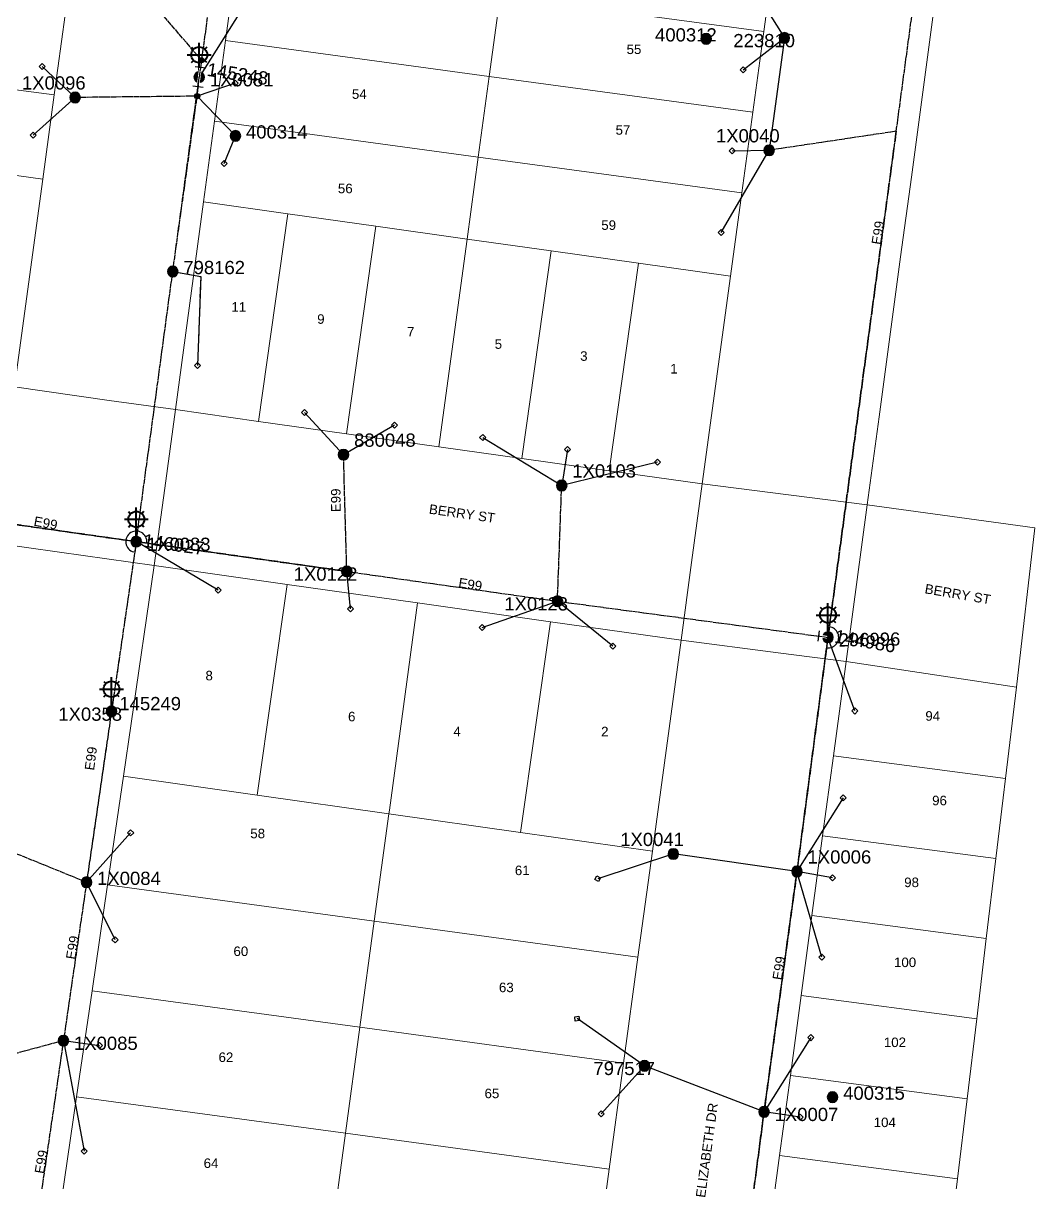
# Model space of a CAD drawing. Header units: metres. Extents: x 285484 to 287894, y 6116737 to 6119204.
# Drawn here: x 287702.6 to 287893.8, y 6117759.6 to 6117978.8 of the extents above; entities that cross this region are included whole.
import ezdxf
from ezdxf.enums import TextEntityAlignment as Align

# ---------------------------------------------------------------- set-up
doc = ezdxf.new("R2010")
doc.units = ezdxf.units.M
doc.linetypes.add('Cable Exist OH', pattern=[1, 1, 0])
doc.linetypes.add('Cable Exist UG', pattern=[8.2, 4, -1.2, 1.8, -1.2])
doc.layers.get('0').update_dxf_attribs({"color": 6})
doc.layers.add('Cadastre Land Parcels_SP_EXT', color=7, linetype='Continuous', lineweight=5)
doc.layers.add('Cadastre Roads_SP_EXT', color=7, linetype='Continuous', lineweight=5)
for name, color, linetype in [('Equip_LV_EXT', 7, 'Continuous'), ('Equip_SP_SL_EXT', 7, 'Continuous'), ('Mains_HV_EXT', 7, 'Continuous'), ('Mains_LV_EXT', 7, 'Continuous'), ('Mains_SL_EXT', 7, 'Continuous'), ('Services_SP_EXT', 7, 'Continuous'), ('SupportsOH_SP_TR_HV_LV_SL_EXT', 7, 'Continuous'), ('Trench_SP_EXT', 7, 'Continuous')]:
    doc.layers.add(name, color=color, linetype=linetype)
doc.styles.add('iecARIAL', font='arial.ttf', dxfattribs={"height": 2})
doc.styles.add('POLE_LABEL', font='arial.ttf')
doc.styles.get("Standard").update_dxf_attribs({"font": 'arial.ttf'})

# ---------------------------------------------------------------- blocks, each defined once
blk = doc.blocks.new('SL_LANTERN_EXT')
at = {"lineweight": 40}
for p, q in [((-1.46, 5.68), (-1.06, 5.28)), ((0, 1.97), (0, 6.47)), ((1.46, 5.68), (1.06, 5.28)), ((-2.25, 4.22), (2.25, 4.22)), ((-1.46, 2.76), (-1.06, 3.16)), ((0, 0), (0, 2.72)), ((1.46, 2.76), (1.06, 3.16))]:
    blk.add_line(p, q, dxfattribs=at)
blk.add_circle((0, 4.22), 1.5, dxfattribs=at)
at = {"style": 'iecARIAL', "flags": 8}
blk.add_attdef('ASSET_NUM', (1.5, 1.5), '', height=2.5, dxfattribs=at)
for tag, p, height, flags in [('OPERATING_VOLTAGE', (0.98, -1.65), 0.2, 9), ('ORIENTATION', (0.98, -1.85), 0.2, 9), ('OWNED_BY', (0.98, -2.05), 0.2, 9), ('STATE', (0.98, -2.25), 0.2, 9), ('CONSTRUCTED_VOLTAGE', (0.98, -0.65), 0.2, 9), ('CONTROL_TYPE', (0.98, -0.85), 0.2, 9), ('LANTERN_PURPOSE', (0.98, -1.05), 0.2, 9), ('LANTERN_TYPE', (0.98, -1.25), 0.2, 9), ('NO_PHASES', (0.98, -1.45), 0.2, 9), ('LNUMBER', (2.18, -3.25), 2.5, 8), ('USAGE', (0.98, -2.45), 0.2, 9), ('CEXIST', (0.98, -2.65), 0.2, 9), ('CNEW', (0.98, -2.85), 0.2, 9), ('CNUMBER', (0.98, -3.05), 0.2, 9), ('CREMOVE', (0.98, -3.25), 0.2, 9), ('CREPLACE', (0.98, -3.45), 0.2, 9), ('LKINGHEIGHT', (0.98, -3.65), 0.2, 9), ('LBRACKET', (0.98, -3.85), 0.2, 9), ('LBRACKETVOCAB', (0.98, -4.05), 0.2, 9), ('LCATEGORY', (0.98, -4.25), 0.2, 9), ('LCHARGE1', (0.98, -4.45), 0.2, 9), ('LCHARGE1PERCENT', (0.98, -4.65), 0.2, 9), ('LCHARGE2', (0.98, -4.85), 0.2, 9), ('LCHARGE2PERCENT', (0.98, -5.05), 0.2, 9), ('LCHARGE3', (0.98, -5.25), 0.2, 9), ('LCHARGE3PERCENT', (0.98, -5.45), 0.2, 9), ('LEXIST', (0.98, -5.65), 0.2, 9), ('LLAMP', (0.98, -5.85), 0.2, 9), ('LLAMPVOCAB', (0.98, -6.05), 0.2, 9), ('LMAST', (0.98, -6.25), 0.2, 9), ('LMASTVOCAB', (0.98, -6.45), 0.2, 9), ('LNEW', (0.98, -6.65), 0.2, 9), ('LANTNUMBER', (0.98, -6.85), 0.2, 9), ('LOUTREACH', (0.98, -7.25), 0.2, 9), ('LOUTREACHVOCAB', (0.98, -7.45), 0.2, 9), ('LRATECODE', (0.98, -7.65), 0.2, 9), ('LREMOVE', (0.98, -7.85), 0.2, 9), ('LREPLACE', (0.98, -8.05), 0.2, 9), ('LTYPE', (0.98, -8.25), 0.2, 9), ('LTYPEVOCAB', (0.98, -8.45), 0.2, 9), ('LEGEND', (0.98, -8.65), 0.2, 9), ('LOCATION', (0.98, -8.85), 0.2, 9), ('STREETNAME', (0.98, -9.25), 0.2, 9), ('SUBURB', (0.98, -9.45), 0.2, 1), ('NOTES', (0.98, -9.05), 0.2, 9)]:
    blk.add_attdef(tag, p, '', height=height, dxfattribs=dict(flags=flags))
blk = doc.blocks.new('CCP_EXT')
at = {"flags": 9}
for tag, p in [('STATE', (0, -1.8)), ('NOTES', (0, -2))]:
    blk.add_attdef(tag, text='', height=0.2, dxfattribs=at).set_placement(p, align=Align.MIDDLE_LEFT)
blk.add_wipeout([(0, 0.57), (0.57, 0), (0, -0.57), (-0.57, 0)])
blk.add_lwpolyline([(-0.57, 0), (0, 0.57), (0.57, 0), (0, -0.57), (-0.57, 0)])
at = {"flags": 1}
blk.add_attdef('Z', (0, 0), '', height=0.2, dxfattribs=at)
at = {"flags": 9}
for tag, p in [('CCP_TYPE', (0, 0)), ('CONSTRUCTED_VOLTAGE', (0, -0.2)), ('OPERATING_VOLTAGE', (0, -0.6)), ('ORIENTATION', (0, -0.8)), ('OWNED_BY', (0, -1)), ('NO_PHASES', (0, -0.4)), ('USAGE', (0, -1.2)), ('LEGEND', (0, -1.4)), ('LIFE_SUPPORT', (0, -1.6))]:
    blk.add_attdef(tag, text='', height=0.2, dxfattribs=at).set_placement(p, align=Align.MIDDLE_LEFT)
blk = doc.blocks.new('POLE_EXT')
blk.add_hatch(color=256).paths.add_polyline_path([(-1, 0, 1), (1, 0, 1)])
blk.add_lwpolyline([(-1, 0, 1), (1, 0, 1)], format="xyb", close=True)
for tag, height, flags, p in [('pNumber', 2.5, 8, (-17.84, 2.07)), ('OWNED_BY', 0.2, 9, (1.35, -0.4)), ('SPECIAL_USE', 0.2, 9, (1.35, -0.8)), ('STATE', 0.2, 9, (1.35, -1)), ('cLV', 0.2, 9, (1.35, -1.4)), ('hDepth', 0.2, 9, (1.35, -1.6)), ('hDia', 0.2, 9, (1.35, -1.8)), ('cHV', 0.2, 9, (1.35, -2)), ('PARENT', 0.2, 9, (1.35, -0.6)), ('USAGE', 0.2, 9, (1.35, -1.2)), ('LBRACKET', 0.2, 9, (1.35, -2.2)), ('cLinedev', 0.2, 9, (1.35, -3.4)), ('pExisting', 0.2, 9, (1.35, -3.8)), ('pFooting', 0.2, 9, (1.35, -4.4)), ('LExisting', 0.2, 9, (1.35, -2.4)), ('LANTNUMBER', 0.2, 9, (1.35, -2.6)), ('LOther', 0.2, 9, (1.35, -2.8)), ('LRemove', 0.2, 9, (1.35, -3)), ('LEGEND', 0.2, 9, (1.35, -3.2)), ('LOCATION', 0.2, 9, (1.35, -3.6)), ('PFNUMBER', 0.2, 9, (1.35, -4)), ('NEWPFNUMBER', 0.2, 9, (1.35, -4.2)), ('pNew', 0.2, 9, (1.35, -4.6)), ('pRelocate', 0.2, 9, (1.35, -5)), ('pRemove', 0.2, 9, (1.35, -5.2)), ('pReplace', 0.2, 9, (1.35, -5.4)), ('pStay', 0.2, 9, (1.35, -5.6)), ('pType', 0.2, 9, (1.35, -5.8)), ('cspan', 0.2, 9, (1.35, -6)), ('STREETNAME', 0.2, 9, (1.35, -6.2)), ('SUBURB', 0.2, 9, (1.35, -6.4)), ('NOTES', 0.2, 9, (1.35, -6.6)), ('OPERATED_BY', 0.2, 9, (1.36, -7.01)), ('MAINTAINED_BY', 0.2, 9, (1.36, -6.81))]:
    blk.add_attdef(tag, text='', height=height, dxfattribs=dict(flags=flags)).set_placement(p, align=Align.MIDDLE_LEFT)
at = {"style": 'POLE_LABEL'}
for tag, height, flags, p in [('ASSET_NUM', 2.5, 8, (2, 2)), ('STRUCTURE_PLANT_NUMBER', 0.2, 9, (1.35, 0.03)), ('STREET_CODE', 0.2, 9, (1.35, -0.2))]:
    blk.add_attdef(tag, text='', height=height, dxfattribs=dict(at, flags=flags)).set_placement(p, align=Align.MIDDLE_LEFT)
at = {"flags": 1}
blk.add_attdef('Z', (1.35, -7.33), '', height=0.2, dxfattribs=at)
blk = doc.blocks.new('End Shackle_EXT')
at = {"flags": 9}
blk.add_attdef('NOTES', text='', height=0.2, dxfattribs=at).set_placement((0, -1.6), align=Align.MIDDLE_LEFT)
blk.add_wipeout([(0, 0.25), (1.81, 0.25), (1.82, -0.25), (0, -0.25)])
blk.add_line((1.81, -1), (1.81, 1))
at = {"flags": 1}
blk.add_attdef('Z', (0, 0), '', height=0.2, dxfattribs=at)
at = {"flags": 9}
for tag, p in [('CONNECTOR_TYPE', (0, 0)), ('CONSTRUCTED_VOLTAGE', (0, -0.2)), ('OPERATING_VOLTAGE', (0, -0.6)), ('ORIENTATION', (0, -0.8)), ('OWNED_BY', (0, -1)), ('STATE', (0, -1.2)), ('NO_PHASES', (0, -0.4)), ('USAGE', (0, -1.4))]:
    blk.add_attdef(tag, text='', height=0.2, dxfattribs=at).set_placement(p, align=Align.MIDDLE_LEFT)
blk = doc.blocks.new('CONNECTOR_NODE_EXT')
h = blk.add_hatch(color=256)
edge = h.paths.add_edge_path()
edge.add_arc((0, 0), 0.5, 0, 360)
blk.add_circle((0, 0), 0.5)
at = {"flags": 1}
blk.add_attdef('Z', (0, 0), '', height=0.2, dxfattribs=at)
at = {"flags": 9}
for tag, p in [('CONNECTOR_TYPE', (0, 0)), ('CONSTRUCTED_VOLTAGE', (0, -0.2)), ('OPERATING_VOLTAGE', (0, -0.6)), ('ORIENTATION', (0, -0.8)), ('SUBTYPE', (0, -1)), ('NO_PHASES', (0, -0.4)), ('USAGE', (0, -1.2)), ('NOTES', (0, -1.4))]:
    blk.add_attdef(tag, text='', height=0.2, dxfattribs=at).set_placement(p, align=Align.MIDDLE_LEFT)

msp = doc.modelspace()

# ---------------------------------------------------------------- linework, layer by layer
at = {"layer": 'Cadastre Land Parcels_SP_EXT', "linetype": 'Continuous'}
for points in [[(287844.67, 6117992.46), (287794.83, 6117999.24), (287792.75, 6117983.99), (287842.59, 6117977.21), (287844.67, 6117992.46)], [(287792.75, 6117983.99), (287742.91, 6117990.77), (287740.84, 6117975.52), (287790.68, 6117968.75), (287792.75, 6117983.99)], [(287710.51, 6117980.37), (287665.2, 6117986.32), (287663.22, 6117971.21), (287708.45, 6117965.26), (287710.51, 6117980.37)], [(287842.59, 6117977.21), (287792.75, 6117983.99), (287790.68, 6117968.75), (287840.52, 6117961.97), (287842.59, 6117977.21)], [(287790.68, 6117968.75), (287740.84, 6117975.52), (287738.76, 6117960.28), (287788.61, 6117953.5), (287790.68, 6117968.75)], [(287708.45, 6117965.26), (287663.22, 6117971.21), (287661.17, 6117955.68), (287670.05, 6117954.42), (287688.17, 6117951.87), (287706.28, 6117949.32), (287708.45, 6117965.26)], [(287840.52, 6117961.97), (287790.68, 6117968.75), (287788.61, 6117953.5), (287838.44, 6117946.72), (287840.52, 6117961.97)], [(287788.61, 6117953.5), (287738.76, 6117960.28), (287736.69, 6117945.03), (287752.63, 6117942.78), (287769.24, 6117940.44), (287786.5, 6117938.01), (287788.61, 6117953.5)], [(287838.44, 6117946.72), (287788.61, 6117953.5), (287786.5, 6117938.01), (287802.38, 6117935.77), (287818.91, 6117933.44), (287836.3, 6117930.99), (287838.44, 6117946.72)], [(287706.28, 6117949.32), (287688.17, 6117951.87), (287682.82, 6117912.6), (287700.93, 6117910.05), (287706.28, 6117949.32)], [(287731.35, 6117905.76), (287747.08, 6117903.54), (287752.63, 6117942.78), (287736.69, 6117945.03), (287731.35, 6117905.76)], [(287769.24, 6117940.44), (287752.63, 6117942.78), (287747.08, 6117903.54), (287763.69, 6117901.2), (287769.24, 6117940.44)], [(287786.5, 6117938.01), (287769.24, 6117940.44), (287763.69, 6117901.2), (287781.16, 6117898.74), (287786.5, 6117938.01)], [(287802.38, 6117935.77), (287786.5, 6117938.01), (287781.16, 6117898.74), (287796.82, 6117896.53), (287802.38, 6117935.77)], [(287818.91, 6117933.44), (287802.38, 6117935.77), (287796.82, 6117896.53), (287813.35, 6117894.2), (287818.91, 6117933.44)], [(287836.3, 6117930.99), (287818.91, 6117933.44), (287813.35, 6117894.2), (287830.96, 6117891.72), (287836.3, 6117930.99)], [(287752.46, 6117872.73), (287727.34, 6117876.28), (287721.53, 6117836.46), (287746.82, 6117832.88), (287752.46, 6117872.73)], [(287777.14, 6117869.24), (287752.46, 6117872.73), (287746.82, 6117832.88), (287771.72, 6117829.36), (287771.81, 6117830.03), (287777.14, 6117869.24)], [(287802.26, 6117865.68), (287777.14, 6117869.24), (287771.81, 6117830.03), (287771.72, 6117829.36), (287796.62, 6117825.84), (287802.26, 6117865.68)], [(287826.94, 6117862.19), (287802.26, 6117865.68), (287796.62, 6117825.84), (287821.52, 6117822.32), (287826.94, 6117862.19)], [(287890.33, 6117853.3), (287858.14, 6117858.15), (287855.74, 6117840.34), (287888.26, 6117836.04), (287890.33, 6117853.3)], [(287888.26, 6117836.04), (287855.74, 6117840.34), (287853.7, 6117825.23), (287886.45, 6117820.91), (287887.82, 6117832.36), (287888.26, 6117836.04)], [(287746.82, 6117832.88), (287721.53, 6117836.46), (287718.53, 6117815.92), (287768.96, 6117809.06), (287771.72, 6117829.36), (287746.82, 6117832.88)], [(287821.52, 6117822.32), (287796.62, 6117825.84), (287771.72, 6117829.36), (287768.96, 6117809.06), (287818.79, 6117802.28), (287821.52, 6117822.32)], [(287886.45, 6117820.91), (287853.7, 6117825.23), (287851.67, 6117810.12), (287884.64, 6117805.77), (287886.45, 6117820.91)], [(287768.96, 6117809.06), (287718.53, 6117815.92), (287715.61, 6117795.91), (287766.23, 6117789.02), (287768.96, 6117809.06)], [(287884.64, 6117805.77), (287851.67, 6117810.12), (287849.63, 6117795.02), (287882.83, 6117790.64), (287884.64, 6117805.77)], [(287818.79, 6117802.28), (287768.96, 6117809.06), (287766.23, 6117789.02), (287816.07, 6117782.24), (287818.79, 6117802.28)], [(287766.23, 6117789.02), (287715.61, 6117795.91), (287712.69, 6117775.89), (287763.51, 6117768.98), (287766.23, 6117789.02)], [(287882.83, 6117790.64), (287849.63, 6117795.02), (287847.6, 6117779.91), (287881.02, 6117775.5), (287882.83, 6117790.64)], [(287816.07, 6117782.24), (287766.23, 6117789.02), (287763.51, 6117768.98), (287813.34, 6117762.2), (287816.07, 6117782.24)], [(287881.02, 6117775.5), (287847.6, 6117779.91), (287845.56, 6117764.8), (287879.21, 6117760.37), (287881.02, 6117775.5)], [(287763.51, 6117768.98), (287712.69, 6117775.89), (287709.77, 6117755.88), (287760.78, 6117748.94), (287763.51, 6117768.98)], [(287813.34, 6117762.2), (287763.51, 6117768.98), (287760.78, 6117748.94), (287810.61, 6117742.16), (287810.61, 6117742.16), (287813.34, 6117762.2)], [(287879.21, 6117760.37), (287845.56, 6117764.8), (287843.53, 6117749.7), (287877.39, 6117745.23), (287879.21, 6117760.37)]]:
    msp.add_lwpolyline(points, close=True, dxfattribs=at)
at = {"layer": 'Cadastre Roads_SP_EXT', "linetype": 'Continuous'}
msp.add_lwpolyline([(287893.81, 6117883.39), (287862.13, 6117887.79), (287860.1, 6117872.73), (287858.14, 6117858.15), (287890.33, 6117853.3), (287893.81, 6117883.39)], close=True, dxfattribs=at)
at = {"layer": 'Mains_LV_EXT', "linetype": 'Cable Exist OH'}
for points in [[(287741.71, 6118011.52), (287736.28, 6117971.81)], [(287736.28, 6117971.81), (287716.53, 6117994.94)], [(287735.47, 6117965.01), (287712.39, 6117964.77)], [(287730.86, 6117931.88), (287735.47, 6117965.01)], [(287867.6, 6117958.38), (287843.58, 6117954.78)], [(287723.96, 6117880.81), (287730.86, 6117931.88)], [(287763.76, 6117875.18), (287763.13, 6117897.25)], [(287803.57, 6117869.55), (287804.38, 6117891.43)], [(287723.96, 6117880.81), (287681.17, 6117886.87)], [(287763.76, 6117875.18), (287723.96, 6117880.81)], [(287714.56, 6117816.42), (287692.86, 6117825.24)], [(287714.56, 6117816.42), (287710.19, 6117786.49)], [(287710.19, 6117786.49), (287686.25, 6117780.01)], [(287710.19, 6117786.49), (287702.88, 6117736.42)], [(287842.63, 6117773.03), (287839.61, 6117750.18)]]:
    msp.add_lwpolyline(points, dxfattribs=at)
at = {"layer": 'Mains_LV_EXT', "linetype": 'Continuous'}
for points in [[(287725.94, 6117880.56, 2.488386), (287723.79, 6117878.82)], [(287854.45, 6117860.73, 1.010863), (287854.98, 6117864.7)]]:
    msp.add_lwpolyline(points, format="xyb", dxfattribs=at)
at = {"layer": 'Mains_SL_EXT', "linetype": 'Cable Exist OH'}
for points in [[(287635.89, 6117893.29), (287682.29, 6117886.72), (287723.96, 6117880.81)], [(287723.96, 6117880.81), (287719.27, 6117848.7)]]:
    msp.add_lwpolyline(points, dxfattribs=at)
at = {"layer": 'Services_SP_EXT'}
for points in [[(287840.75, 6117985.2), (287846.47, 6117976.02)], [(287846.47, 6117976.02), (287843.58, 6117954.78)], [(287848.85, 6117818.46), (287825.48, 6117821.77)], [(287842.63, 6117773.03), (287820.03, 6117781.73)]]:
    msp.add_lwpolyline(points, dxfattribs=at)

# ---------------------------------------------------------------- block references
at = {"layer": 'Equip_LV_EXT'}
msp.add_blockref('CONNECTOR_NODE_EXT', (287735.47, 6117965.01), dxfattribs=at)
at = {"layer": 'Equip_SP_SL_EXT'}
ref = msp.add_blockref('SL_LANTERN_EXT', (287735.86, 6117968.62), dxfattribs=at)
ref.add_attrib('ASSET_NUM', '145248', dxfattribs={"layer": '0', "height": 2.5, "rotation": 351.1041, "style": 'iecARIAL'}).set_placement((287737.36, 6117970.12), align=Align.MIDDLE_LEFT)
ref = msp.add_blockref('SL_LANTERN_EXT', (287723.96, 6117880.81), dxfattribs=at)
ref.add_attrib('ASSET_NUM', '146027', dxfattribs={"layer": '0', "height": 2.5, "rotation": 352.2702, "style": 'iecARIAL'}).set_placement((287725.46, 6117882.31), align=Align.TOP_LEFT)
ref = msp.add_blockref('SL_LANTERN_EXT', (287854.71, 6117862.72), dxfattribs=at)
ref.add_attrib('ASSET_NUM', '144986', dxfattribs={"layer": '0', "height": 2.5, "rotation": 350.2968, "style": 'iecARIAL'}).set_placement((287856.21, 6117864.22), align=Align.TOP_LEFT)
ref = msp.add_blockref('SL_LANTERN_EXT', (287719.27, 6117848.7), dxfattribs=at)
ref.add_attrib('ASSET_NUM', '145249', dxfattribs={"layer": '0', "height": 2.5, "style": 'iecARIAL'}).set_placement((287720.77, 6117850.2), align=Align.MIDDLE_LEFT)
at = {"layer": 'SupportsOH_SP_TR_HV_LV_SL_EXT'}
ref = msp.add_blockref('POLE_EXT', (287831.68, 6117975.85), dxfattribs=at)
ref.add_attrib('ASSET_NUM', '400312', dxfattribs={"layer": '0', "height": 2.5, "style": 'POLE_LABEL'}).set_placement((287833.68, 6117976.6), align=Align.MIDDLE_RIGHT)
ref = msp.add_blockref('POLE_EXT', (287846.47, 6117976.02), dxfattribs=at)
ref.add_attrib('ASSET_NUM', '223810', dxfattribs={"layer": '0', "height": 2.5, "style": 'POLE_LABEL'}).set_placement((287848.47, 6117976.77), align=Align.TOP_RIGHT)
ref = msp.add_blockref('POLE_EXT', (287712.39, 6117964.77), dxfattribs=at)
ref.add_attrib('ASSET_NUM', '1X0096', dxfattribs={"layer": '0', "height": 2.5, "style": 'POLE_LABEL'}).set_placement((287714.39, 6117965.52), align=Align.BOTTOM_RIGHT)
ref = msp.add_blockref('POLE_EXT', (287742.7, 6117957.51), dxfattribs=at)
ref.add_attrib('ASSET_NUM', '400314', dxfattribs={"layer": '0', "height": 2.5, "style": 'POLE_LABEL'}).set_placement((287744.7, 6117958.26), align=Align.MIDDLE_LEFT)
ref = msp.add_blockref('POLE_EXT', (287730.86, 6117931.88), dxfattribs=at)
ref.add_attrib('ASSET_NUM', '798162', dxfattribs={"layer": '0', "height": 2.5, "style": 'POLE_LABEL'}).set_placement((287732.86, 6117932.63), align=Align.MIDDLE_LEFT)
ref = msp.add_blockref('POLE_EXT', (287804.38, 6117891.43), dxfattribs=at)
ref.add_attrib('ASSET_NUM', '1X0103', dxfattribs={"layer": '0', "height": 2.5, "style": 'POLE_LABEL'}).set_placement((287806.38, 6117892.18), align=Align.BOTTOM_LEFT)
ref = msp.add_blockref('POLE_EXT', (287723.96, 6117880.81), dxfattribs=at)
ref.add_attrib('ASSET_NUM', '1X0083', dxfattribs={"layer": '0', "height": 2.5, "style": 'POLE_LABEL'}).set_placement((287725.96, 6117881.56), align=Align.TOP_LEFT)
ref = msp.add_blockref('POLE_EXT', (287763.76, 6117875.18), dxfattribs=at)
ref.add_attrib('ASSET_NUM', '1X0122', dxfattribs={"layer": '0', "height": 2.5, "style": 'POLE_LABEL'}).set_placement((287765.76, 6117875.93), align=Align.TOP_RIGHT)
ref = msp.add_blockref('POLE_EXT', (287803.57, 6117869.55), dxfattribs=at)
ref.add_attrib('ASSET_NUM', '1X0123', dxfattribs={"layer": '0', "height": 2.5, "style": 'POLE_LABEL'}).set_placement((287805.57, 6117870.3), align=Align.TOP_RIGHT)
ref = msp.add_blockref('POLE_EXT', (287854.71, 6117862.72), dxfattribs=at)
ref.add_attrib('ASSET_NUM', '296996', dxfattribs={"layer": '0', "height": 2.5, "rotation": 1, "style": 'POLE_LABEL'}).set_placement((287856.71, 6117863.47), align=Align.TOP_LEFT)
ref = msp.add_blockref('POLE_EXT', (287719.27, 6117848.7), dxfattribs=at)
ref.add_attrib('ASSET_NUM', '1X0358', dxfattribs={"layer": '0', "height": 2.5, "style": 'POLE_LABEL'}).set_placement((287721.27, 6117849.45), align=Align.TOP_RIGHT)
ref = msp.add_blockref('POLE_EXT', (287825.48, 6117821.77), dxfattribs=at)
ref.add_attrib('ASSET_NUM', '1X0041', dxfattribs={"layer": '0', "height": 2.5, "style": 'POLE_LABEL'}).set_placement((287827.48, 6117822.52), align=Align.BOTTOM_RIGHT)
ref = msp.add_blockref('POLE_EXT', (287714.56, 6117816.42), dxfattribs=at)
ref.add_attrib('ASSET_NUM', '1X0084', dxfattribs={"layer": '0', "height": 2.5, "style": 'POLE_LABEL'}).set_placement((287716.56, 6117817.17), align=Align.MIDDLE_LEFT)
ref = msp.add_blockref('POLE_EXT', (287820.03, 6117781.73), dxfattribs=at)
ref.add_attrib('ASSET_NUM', '797517', dxfattribs={"layer": '0', "height": 2.5, "style": 'POLE_LABEL'}).set_placement((287822.03, 6117782.48), align=Align.TOP_RIGHT)
ref = msp.add_blockref('POLE_EXT', (287855.58, 6117775.81), dxfattribs=at)
ref.add_attrib('ASSET_NUM', '400315', dxfattribs={"layer": '0', "height": 2.5, "style": 'POLE_LABEL'}).set_placement((287857.58, 6117776.56), align=Align.MIDDLE_LEFT)

# ---------------------------------------------------------------- texts
at = {"layer": 'Cadastre Land Parcels_SP_EXT'}
for s, p in [('55', (287816.64, 6117972.98)), ('54', (287764.72, 6117964.51)), ('57', (287814.56, 6117957.73)), ('56', (287762.07, 6117946.67)), ('59', (287811.86, 6117939.74)), ('11', (287741.94, 6117924.28)), ('9', (287758.16, 6117921.99)), ('7', (287775.15, 6117919.6)), ('5', (287791.71, 6117917.26)), ('3', (287807.87, 6117914.99)), ('1', (287824.88, 6117912.59)), ('8', (287737.04, 6117854.59)), ('6', (287763.99, 6117846.85)), ('94', (287873.12, 6117846.96)), ('4', (287783.91, 6117844.03)), ('2', (287811.83, 6117844.01)), ('96', (287874.4, 6117830.98)), ('58', (287745.51, 6117824.74)), ('61', (287795.52, 6117817.77)), ('98', (287869.12, 6117815.51)), ('60', (287742.33, 6117802.48)), ('100', (287867.19, 6117800.39)), ('63', (287792.51, 6117795.65)), ('102', (287865.27, 6117785.27)), ('62', (287739.51, 6117782.45)), ('65', (287789.79, 6117775.61)), ('104', (287863.35, 6117770.14)), ('64', (287736.69, 6117762.42))]:
    msp.add_text(s, height=1.8, dxfattribs=at).set_placement(p)
at = {"layer": 'Cadastre Roads_SP_EXT'}
for s, rotation, p in [('BERRY ST', 351.9617, (287779.2, 6117886.12)), ('BERRY ST', 350.2722, (287872.9, 6117871.07)), ('ELIZABETH DR', 82.2894, (287831.49, 6117756.72))]:
    msp.add_text(s, height=1.8, rotation=rotation, dxfattribs=at).set_placement(p)
at = {"layer": 'Mains_LV_EXT'}
for rotation, p in [(81.211, (287864.7, 6117936.85)), (90.5169, (287762.6, 6117886.39)), (349.7691, (287704.48, 6117883.84)), (350.7942, (287784.76, 6117872.21)), (82.3337, (287715.97, 6117837.49)), (80.5781, (287712.42, 6117801.73)), (81.2105, (287845.98, 6117797.85)), (80.5781, (287706.5, 6117761.23))]:
    msp.add_text('E99', height=1.8, rotation=rotation, dxfattribs=at).set_placement(p)

# ---------------------------------------------------------------- next in the draw order: block references
at = {"layer": 'Services_SP_EXT'}
for p in [(287706.15, 6117970.63), (287838.69, 6117970.01), (287742.66, 6117967.5), (287704.48, 6117957.64), (287836.6, 6117954.7), (287740.6, 6117952.29), (287834.5, 6117939.27), (287735.55, 6117914.12), (287755.78, 6117905.24), (287772.76, 6117902.85), (287789.44, 6117900.49), (287805.49, 6117898.23), (287822.48, 6117895.84), (287739.46, 6117871.64), (287764.47, 6117868.1), (287789.37, 6117864.58), (287814.04, 6117861.08), (287859.8, 6117848.8), (287857.58, 6117832.37), (287722.9, 6117825.79), (287855.55, 6117817.26), (287719.94, 6117805.52), (287853.53, 6117802.25), (287717.03, 6117785.57), (287851.48, 6117787.05), (287811.83, 6117772.65), (287849.45, 6117772.03), (287714.11, 6117765.57)]:
    msp.add_blockref('CCP_EXT', p, dxfattribs=at)
for p, rotation in [((287811.19, 6117817.09), 196.8904749224074), ((287807.29, 6117790.65), 143.7700025646702)]:
    msp.add_blockref('CCP_EXT', p, dxfattribs=dict(at, rotation=rotation))

# ---------------------------------------------------------------- next in the draw order: linework, layer by layer
at = {"layer": 'Cadastre Roads_SP_EXT', "linetype": 'Continuous'}
for points in [[(287844.67, 6117992.46), (287842.59, 6117977.21), (287840.52, 6117961.97), (287838.44, 6117946.72), (287836.3, 6117930.99), (287830.96, 6117891.72), (287843.77, 6117890.1), (287862.13, 6117887.79), (287864.37, 6117904.41), (287866.41, 6117919.52), (287868.44, 6117934.62), (287870.48, 6117949.73), (287872.51, 6117964.84), (287874.55, 6117979.94)], [(287710.51, 6117980.37), (287708.45, 6117965.26), (287706.28, 6117949.32), (287700.93, 6117910.05), (287718.84, 6117907.52), (287731.35, 6117905.76), (287736.69, 6117945.03), (287738.76, 6117960.28), (287740.84, 6117975.52), (287742.91, 6117990.77)], [(287709.77, 6117755.88), (287712.69, 6117775.89), (287715.61, 6117795.91), (287718.53, 6117815.92), (287721.53, 6117836.46), (287727.34, 6117876.28), (287727.34, 6117876.28), (287709.43, 6117878.82), (287696.91, 6117880.59), (287691.15, 6117841.17), (287688.9, 6117825.81), (287686.7, 6117810.73), (287684.49, 6117795.65), (287682.28, 6117780.56), (287680.08, 6117765.48), (287677.87, 6117750.4)], [(287843.53, 6117749.7), (287845.56, 6117764.8), (287847.6, 6117779.91), (287849.63, 6117795.02), (287851.67, 6117810.12), (287853.7, 6117825.23), (287855.74, 6117840.34), (287858.14, 6117858.15), (287858.14, 6117858.15), (287845.32, 6117859.81), (287826.94, 6117862.19), (287821.52, 6117822.32), (287818.79, 6117802.28), (287816.07, 6117782.24), (287813.34, 6117762.2), (287810.61, 6117742.16)]]:
    msp.add_lwpolyline(points, dxfattribs=at)
msp.add_lwpolyline([(287747.08, 6117903.54), (287731.35, 6117905.76), (287729.34, 6117890.93), (287727.34, 6117876.28), (287752.46, 6117872.73), (287777.14, 6117869.24), (287802.26, 6117865.68), (287826.94, 6117862.19), (287828.94, 6117876.86), (287830.96, 6117891.72), (287813.35, 6117894.2), (287796.82, 6117896.53), (287781.16, 6117898.74), (287763.69, 6117901.2), (287747.08, 6117903.54)], close=True, dxfattribs=at)
at = {"layer": 'Mains_LV_EXT', "linetype": 'Cable Exist OH'}
for points in [[(287723.96, 6117880.81), (287719.27, 6117848.75), (287714.56, 6117816.42)], [(287763.76, 6117875.18), (287803.57, 6117869.55)], [(287848.85, 6117818.46), (287842.63, 6117773.03)]]:
    msp.add_lwpolyline(points, dxfattribs=at)
at = {"layer": 'Mains_SL_EXT', "linetype": 'Cable Exist OH'}
msp.add_lwpolyline([(287719.27, 6117848.7), (287714.56, 6117816.42), (287710.19, 6117786.49), (287702.94, 6117736.82)], dxfattribs=at)
at = {"layer": 'Services_SP_EXT'}
for points in [[(287744.74, 6117982.75), (287735.86, 6117968.62)], [(287838.69, 6117970.01), (287846.47, 6117976.02)], [(287712.39, 6117964.77), (287706.15, 6117970.63)], [(287742.66, 6117967.5), (287735.47, 6117965.01)], [(287704.48, 6117957.64), (287712.39, 6117964.77)], [(287740.6, 6117952.29), (287742.7, 6117957.51), (287735.47, 6117965.01)], [(287834.5, 6117939.27), (287843.58, 6117954.78)], [(287836.6, 6117954.7), (287843.58, 6117954.78)], [(287730.86, 6117931.88), (287736.14, 6117930.93), (287735.55, 6117914.12)], [(287755.78, 6117905.24), (287763.13, 6117897.25)], [(287772.76, 6117902.85), (287763.13, 6117897.25)], [(287789.44, 6117900.49), (287804.38, 6117891.43)], [(287805.49, 6117898.23), (287804.38, 6117891.43)], [(287822.48, 6117895.84), (287804.38, 6117891.43)], [(287739.46, 6117871.64), (287723.96, 6117880.81)], [(287764.47, 6117868.1), (287763.76, 6117875.18)], [(287789.37, 6117864.58), (287803.57, 6117869.55)], [(287814.04, 6117861.08), (287803.57, 6117869.55)], [(287859.8, 6117848.8), (287854.71, 6117862.72)], [(287857.58, 6117832.37), (287848.85, 6117818.46)], [(287722.9, 6117825.79), (287714.56, 6117816.42)], [(287825.48, 6117821.77), (287811.19, 6117817.09)], [(287853.53, 6117802.25), (287848.85, 6117818.46)], [(287855.55, 6117817.26), (287848.85, 6117818.46)], [(287719.94, 6117805.52), (287714.56, 6117816.42)], [(287820.03, 6117781.73), (287807.29, 6117790.65)], [(287710.19, 6117786.49), (287717.03, 6117785.57)], [(287710.19, 6117786.49), (287714.11, 6117765.57)], [(287851.48, 6117787.05), (287842.63, 6117773.03)], [(287811.83, 6117772.65), (287820.03, 6117781.73)], [(287849.45, 6117772.03), (287842.63, 6117773.03)]]:
    msp.add_lwpolyline(points, dxfattribs=at)
at = {"layer": 'Trench_SP_EXT', "linetype": 'Cable Exist UG'}
msp.add_lwpolyline([(287730.86, 6117931.88), (287736.14, 6117930.93), (287735.55, 6117914.12)], dxfattribs=at)

# ---------------------------------------------------------------- next in the draw order: block references
at = {"layer": 'SupportsOH_SP_TR_HV_LV_SL_EXT'}
ref = msp.add_blockref('POLE_EXT', (287735.86, 6117968.62), dxfattribs=at)
ref.add_attrib('ASSET_NUM', '1X0081', dxfattribs={"layer": '0', "height": 2.5, "style": 'POLE_LABEL'}).set_placement((287737.86, 6117969.37), align=Align.TOP_LEFT)
ref = msp.add_blockref('POLE_EXT', (287843.58, 6117954.78), dxfattribs=at)
ref.add_attrib('ASSET_NUM', '1X0040', dxfattribs={"layer": '0', "height": 2.5, "style": 'POLE_LABEL'}).set_placement((287845.58, 6117955.53), align=Align.BOTTOM_RIGHT)
ref = msp.add_blockref('POLE_EXT', (287763.13, 6117897.25), dxfattribs=at)
ref.add_attrib('ASSET_NUM', '880048', dxfattribs={"layer": '0', "height": 2.5, "style": 'POLE_LABEL'}).set_placement((287765.13, 6117898), align=Align.BOTTOM_LEFT)
ref = msp.add_blockref('POLE_EXT', (287848.85, 6117818.46), dxfattribs=at)
ref.add_attrib('ASSET_NUM', '1X0006', dxfattribs={"layer": '0', "height": 2.5, "style": 'POLE_LABEL'}).set_placement((287850.85, 6117819.21), align=Align.BOTTOM_LEFT)
ref = msp.add_blockref('POLE_EXT', (287710.19, 6117786.49), dxfattribs=at)
ref.add_attrib('ASSET_NUM', '1X0085', dxfattribs={"layer": '0', "height": 2.5, "style": 'POLE_LABEL'}).set_placement((287712.19, 6117787.24), align=Align.TOP_LEFT)
ref = msp.add_blockref('POLE_EXT', (287842.63, 6117773.03), dxfattribs=at)
ref.add_attrib('ASSET_NUM', '1X0007', dxfattribs={"layer": '0', "height": 2.5, "style": 'POLE_LABEL'}).set_placement((287844.63, 6117773.79), align=Align.TOP_LEFT)

# ---------------------------------------------------------------- next in the draw order: block references
at = {"layer": 'Mains_LV_EXT'}
for p, rotation in [((287735.86, 6117968.62), 82.47595698490227), ((287854.71, 6117862.72), 171.307623479961)]:
    msp.add_blockref('End Shackle_EXT', p, dxfattribs=dict(at, rotation=rotation))

# ---------------------------------------------------------------- next in the draw order: linework, layer by layer
at = {"layer": 'Mains_HV_EXT', "linetype": 'Cable Exist OH'}
msp.add_lwpolyline([(287839.63, 6117750.16), (287842.63, 6117773.02), (287848.85, 6117818.46), (287854.71, 6117862.72), (287861.45, 6117912.72), (287867.62, 6117958.37), (287873.47, 6118001.85), (287878.63, 6118040.31)], dxfattribs=at)
at = {"layer": 'Mains_LV_EXT', "linetype": 'Cable Exist OH'}
for points in [[(287854.71, 6117862.72), (287861.45, 6117912.74)], [(287803.57, 6117869.55), (287854.71, 6117862.72)], [(287854.71, 6117862.72), (287848.85, 6117818.46)]]:
    msp.add_lwpolyline(points, dxfattribs=at)
at = {"layer": 'Mains_SL_EXT', "linetype": 'Cable Exist OH'}
for points in [[(287867.6, 6117958.38), (287861.45, 6117912.74), (287854.71, 6117862.72)], [(287723.96, 6117880.81), (287763.76, 6117875.18), (287803.57, 6117869.55), (287854.71, 6117862.72)], [(287854.71, 6117862.72), (287848.85, 6117818.46), (287842.63, 6117773.03), (287839.61, 6117750.18)]]:
    msp.add_lwpolyline(points, dxfattribs=at)

# ---------------------------------------------------------------- next in the draw order: block references
at = {"layer": 'Equip_LV_EXT'}
msp.add_blockref('CONNECTOR_NODE_EXT', (287736.28, 6117971.81), dxfattribs=at)
at = {"layer": 'Mains_LV_EXT', "rotation": 262.2709575008337}
msp.add_blockref('End Shackle_EXT', (287735.86, 6117968.62), dxfattribs=at)

# ---------------------------------------------------------------- next in the draw order: linework, layer by layer
at = {"layer": 'Mains_LV_EXT', "linetype": 'Cable Exist OH'}
for points in [[(287736.28, 6117971.81), (287735.86, 6117968.62)], [(287735.47, 6117965.01), (287735.86, 6117968.62)]]:
    msp.add_lwpolyline(points, dxfattribs=at)
at = {"layer": 'Mains_SL_EXT', "linetype": 'Cable Exist OH'}
msp.add_lwpolyline([(287723.96, 6117880.81), (287730.86, 6117931.88), (287735.86, 6117968.62)], dxfattribs=at)

doc.saveas('drawing.dxf')
